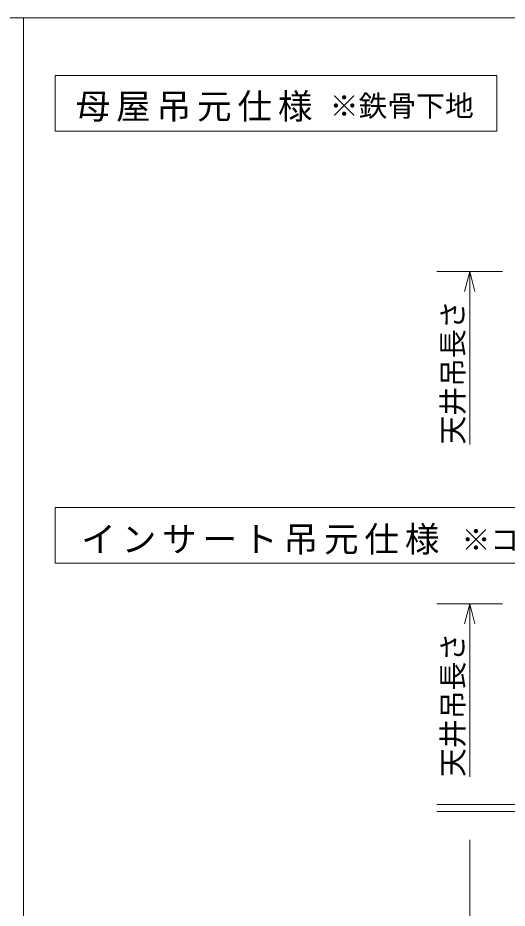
# Model space of a CAD drawing. Units: millimetres at full size, sheet at 1:10; details may follow other scales. Extents: x -2077 to 2023, y -1433 to 1417.
# Drawn here: x -682 to -258, y 645 to 1417 of the extents above; entities that cross this region are included whole.
import ezdxf
from ezdxf.enums import TextEntityAlignment as Align

# ---------------------------------------------------------------- set-up
doc = ezdxf.new("R2010")
doc.units = ezdxf.units.MM
doc.header["$LTSCALE"] = 10
for name, color, linetype, lineweight in [('1-1_寸法', 7, 'Continuous', 9), ('1-2_文字', 7, 'Continuous', 9), ('F-0_図枠', 7, 'Continuous', 9), ('F-1_レイアウト', 7, 'Continuous', 9)]:
    doc.layers.add(name, color=color, linetype=linetype, lineweight=lineweight)
doc.styles.add('ＭＳ ゴシック', font='')
doc.styles.get('ＭＳ ゴシック').set_extended_font_data('MS Gothic')

msp = doc.modelspace()

# ---------------------------------------------------------------- linework, layer by layer
at = {"layer": '1-1_寸法'}
for p, q in [((-318.88, 734.99), (244.76, 734.99)), ((-318.88, 728.99), (240.15, 728.99))]:
    msp.add_line(p, q, dxfattribs=at)
at = {"layer": '1-2_文字'}
for p, q in [((-262.11, 1197.18), (-318.88, 1197.18)), ((-290.49, 1197.18), (-295.09, 1180.03)), ((-290.49, 1197.18), (-290.49, 1047.18)), ((-290.49, 1197.18), (-285.9, 1180.03)), ((-650, 992.61), (238.65, 992.61)), ((-650, 944.42), (-650, 992.61)), ((238.65, 944.42), (-650, 944.42)), ((-262.11, 908.99), (-318.88, 908.99)), ((-290.49, 908.99), (-295.09, 891.85)), ((-290.49, 908.99), (-290.49, 758.99)), ((-290.49, 908.99), (-285.9, 891.85))]:
    msp.add_line(p, q, dxfattribs=at)
msp.add_lwpolyline([(-650, 1367.18), (-267.08, 1367.18), (-267.08, 1318.99), (-650, 1318.99)], close=True, dxfattribs=at)
msp.add_lwpolyline([(-290.49, 704.46), (-290.49, 401.46), (-285.9, 418.61)], dxfattribs=at)
at = {"layer": 'F-0_図枠'}
msp.add_line((2022.57, 1417.18), (-2077.43, 1417.18), dxfattribs=at)
at = {"layer": 'F-1_レイアウト'}
msp.add_line((-677.43, 56.81), (-677.43, 1417.18), dxfattribs=at)

# ---------------------------------------------------------------- texts
at = {"layer": '1-2_文字', "style": 'ＭＳ ゴシック'}
for s, p in [('※鉄骨下地', (-411.92, 1326.15)), ('※コンクリートスラブ、デッキプレート等下地', (-297.6, 950.04))]:
    msp.add_text(s, height=18.33, dxfattribs=at).set_placement(p, align=Align.BOTTOM_LEFT)
for p in [(-290.49, 1047.18), (-290.49, 758.99)]:
    msp.add_text('天井吊長さ', height=18.33, rotation=90, dxfattribs=at).set_placement(p, align=Align.BOTTOM_LEFT)
at = {"layer": '1-2_文字', "char_height": 21.99, "attachment_point": 7, "style": 'ＭＳ ゴシック'}
for s, insert in [('\\T1.17;母屋吊元仕様', (-632.29, 1327)), ('\\T1.17;インサート吊元仕様', (-627.44, 951.71))]:
    msp.add_mtext(s, dxfattribs=dict(at, insert=insert))

doc.saveas('drawing.dxf')
